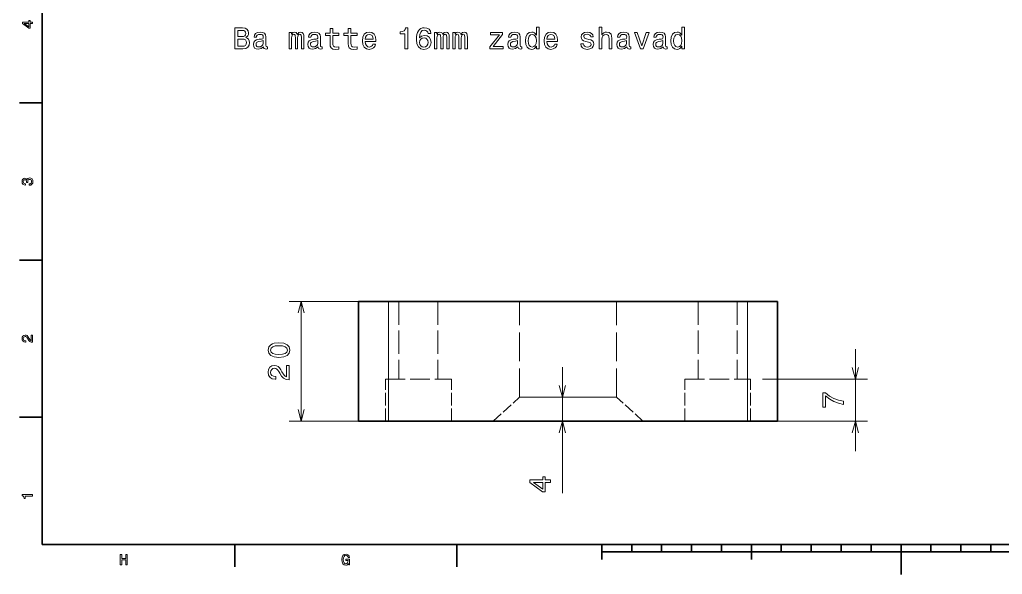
# Model space of a CAD drawing. Extents: x 0 to 297, y 0 to 210.
# Drawn here: x 1.2 to 165.4, y 0 to 92.6 of the extents above; entities that cross this region are included whole.
import ezdxf

# ---------------------------------------------------------------- set-up
doc = ezdxf.new("R2010")
doc.units = 0
doc.linetypes.add('DASHED', pattern=[15, 12, -3])

msp = doc.modelspace()

# ---------------------------------------------------------------- linework, layer by layer
at = {"color": 7, "lineweight": 35}
for p, q in [((5, 205), (5, 5)), ((57.876419, 45.593578), (57.876419, 25.593578)), ((62.876419, 45.593578), (122.876419, 45.593578)), ((127.876419, 45.593578), (127.876419, 25.593578)), ((62.876419, 25.593578), (122.876419, 25.593578)), ((5, 5), (292, 5)), ((98.5, 3.75), (198.5, 3.75))]:
    msp.add_line(p, q, dxfattribs=at)
at = {"color": 7, "lineweight": 35, "ltscale": 0.09375}
for p, q in [((5, 78.75), (1.25, 78.75)), ((5, 52.5), (1.25, 52.5)), ((5, 26.25), (1.25, 26.25)), ((37.200001, 5), (37.200001, 1.25)), ((74.300003, 5), (74.300003, 1.25))]:
    msp.add_line(p, q, dxfattribs=at)
at = {"color": 7, "lineweight": 13, "ltscale": 0.364814}
for p, q in [((60.876419, 45.593578), (46.283875, 45.593578)), ((60.876419, 25.593578), (46.283875, 25.593578))]:
    msp.add_line(p, q, dxfattribs=at)
at = {"color": 7, "lineweight": 13}
for p, q in [((48.283875, 25.593578), (48.283875, 45.593578)), ((62.876419, 45.593578), (62.876419, 25.593578)), ((122.876419, 45.593578), (122.876419, 25.593578)), ((91.92099, 13.551086), (91.92099, 34.593575))]:
    msp.add_line(p, q, dxfattribs=at)
at = {"color": 7, "lineweight": 35, "ltscale": 0.125}
for p, q in [((57.876419, 45.593578), (62.876419, 45.593578)), ((122.876419, 45.593578), (127.876419, 45.593578)), ((57.876419, 25.593578), (62.876419, 25.593578)), ((122.876419, 25.593578), (127.876419, 25.593578)), ((148.5, 5), (148.5, 0))]:
    msp.add_line(p, q, dxfattribs=at)
at = {"color": 7, "linetype": 'DASHED', "lineweight": 13}
for p, q in [((62.876419, 45.593578), (62.876419, 25.593578)), ((122.876419, 45.593578), (122.876419, 25.593578))]:
    msp.add_line(p, q, dxfattribs=at)
at = {"color": 7, "linetype": 'DASHED', "lineweight": 13, "ltscale": 0.325}
for p, q in [((64.626419, 45.593578), (64.626419, 32.593578)), ((71.126419, 45.593578), (71.126419, 32.593578)), ((114.626419, 45.593578), (114.626419, 32.593578)), ((121.126419, 45.593578), (121.126419, 32.593578))]:
    msp.add_line(p, q, dxfattribs=at)
at = {"color": 7, "linetype": 'DASHED', "lineweight": 13, "ltscale": 0.4}
msp.add_line((84.776413, 29.593575), (84.776413, 45.593578), dxfattribs=at)
at = {"color": 7, "linetype": 'DASHED', "lineweight": 13, "ltscale": 0.400001}
msp.add_line((100.976425, 29.593544), (100.976425, 45.593578), dxfattribs=at)
at = {"color": 7, "lineweight": 13, "ltscale": 0.425}
msp.add_line((140.874313, 20.593578), (140.874313, 37.593578), dxfattribs=at)
at = {"color": 7, "linetype": 'DASHED', "lineweight": 13, "ltscale": 0.175}
for p, q in [((62.376419, 25.593578), (62.376419, 32.593578)), ((73.376419, 25.593578), (73.376419, 32.593578)), ((112.376419, 25.593578), (112.376419, 32.593578)), ((123.376419, 25.593578), (123.376419, 32.593578))]:
    msp.add_line(p, q, dxfattribs=at)
at = {"color": 7, "linetype": 'DASHED', "lineweight": 13, "ltscale": 0.275}
for p, q in [((62.376419, 32.593578), (73.376419, 32.593578)), ((112.376419, 32.593578), (123.376419, 32.593578))]:
    msp.add_line(p, q, dxfattribs=at)
at = {"color": 7, "lineweight": 13, "ltscale": 0.437447}
msp.add_line((125.376419, 32.593578), (142.874313, 32.593578), dxfattribs=at)
at = {"color": 7, "linetype": 'DASHED', "lineweight": 13, "ltscale": 0.148661}
for p, q in [((80.376419, 25.593578), (84.776413, 29.593578)), ((105.376419, 25.593594), (100.976395, 29.593559))]:
    msp.add_line(p, q, dxfattribs=at)
at = {"color": 7, "linetype": 'DASHED', "lineweight": 13, "ltscale": 0.405}
msp.add_line((100.976425, 29.593578), (84.776413, 29.593578), dxfattribs=at)
at = {"color": 7, "linetype": 'DASHED', "lineweight": 13, "ltscale": 0.293061}
msp.add_line((96.498856, 29.593578), (84.776413, 29.593578), dxfattribs=at)
at = {"color": 7, "linetype": 'DASHED', "lineweight": 13, "ltscale": 0.111939}
msp.add_line((100.976395, 29.593559), (96.498825, 29.593559), dxfattribs=at)
at = {"color": 7, "lineweight": 13, "ltscale": 0.449947}
msp.add_line((124.876419, 25.593578), (142.874313, 25.593578), dxfattribs=at)
at = {"color": 7, "lineweight": 35, "ltscale": 0.0625}
for p, q in [((98.5, 5), (98.5, 2.5)), ((123.5, 5), (123.5, 2.5))]:
    msp.add_line(p, q, dxfattribs=at)
at = {"color": 7, "lineweight": 35, "ltscale": 0.03125}
for p, q in [((103.5, 5), (103.5, 3.75)), ((108.5, 5), (108.5, 3.75)), ((113.5, 5), (113.5, 3.75)), ((118.5, 5), (118.5, 3.75)), ((128.5, 5), (128.5, 3.75)), ((133.5, 5), (133.5, 3.75)), ((138.5, 5), (138.5, 3.75)), ((143.5, 5), (143.5, 3.75)), ((153.5, 5), (153.5, 3.75)), ((158.5, 5), (158.5, 3.75)), ((163.5, 5), (163.5, 3.75))]:
    msp.add_line(p, q, dxfattribs=at)
at = {"color": 7, "lineweight": 13}
for points in [[(3.416607, 92.013695), (3.416607, 92.240639), (2.982889, 92.240639), (2.982889, 92.49028), (2.78116, 92.49028), (2.78116, 92.240639), (1.704431, 92.240639), (1.704431, 92.011169), (2.760987, 91.244598), (2.982889, 91.244598), (2.982889, 92.013695)], [(2.78116, 91.456413), (1.996938, 92.013695), (2.78116, 92.013695)], [(2.866895, 64.989555), (2.884546, 64.989555), (3.126621, 65.0299), (3.308177, 65.148415), (3.424171, 65.335014), (3.467039, 65.582138), (3.424171, 65.844383), (3.313221, 66.041069), (3.136708, 66.167152), (2.909762, 66.21254), (2.760987, 66.192368), (2.63995, 66.136894), (2.54665, 66.046112), (2.478566, 65.925072), (2.342399, 66.088982), (2.12554, 66.14698), (1.928854, 66.109154), (1.780079, 66.000725), (1.68678, 65.824211), (1.653999, 65.582138), (1.694344, 65.355194), (1.805295, 65.181198), (1.981808, 65.067726), (2.216319, 65.0299), (2.23397, 65.0299), (2.23397, 65.254326), (2.072587, 65.274498), (1.956592, 65.340057), (1.885987, 65.445969), (1.860771, 65.594742), (1.880944, 65.725868), (1.933898, 65.821686), (2.019633, 65.879684), (2.135627, 65.902382), (2.259186, 65.879684), (2.342399, 65.819168), (2.392832, 65.713257), (2.407961, 65.569527), (2.40544, 65.471184), (2.604647, 65.471184), (2.599604, 65.594742), (2.622298, 65.753609), (2.682817, 65.872124), (2.78116, 65.942726), (2.909762, 65.967941), (3.056016, 65.940208), (3.164445, 65.867081), (3.232529, 65.751083), (3.255224, 65.597267), (3.230007, 65.4384), (3.154359, 65.322411), (3.033321, 65.249283), (2.866895, 65.221542)], [(3.416607, 38.759724), (3.416607, 39.962536), (3.199748, 39.962536), (3.199748, 39.011887), (3.081232, 39.064842), (2.982889, 39.155621), (2.803854, 39.435516), (2.728206, 39.584293), (2.619777, 39.750721), (2.493696, 39.869236), (2.344921, 39.937321), (2.175973, 39.962536), (1.964157, 39.919666), (1.797731, 39.801151), (1.691823, 39.619595), (1.653999, 39.385086), (1.696866, 39.143009), (1.815382, 38.958935), (2.004503, 38.840416), (2.254143, 38.800072), (2.289445, 38.800072), (2.289445, 39.029537), (2.269272, 39.029537), (2.097803, 39.052231), (1.971722, 39.120316), (1.89103, 39.228745), (1.863293, 39.372478), (1.888509, 39.51873), (1.951549, 39.627159), (2.049892, 39.697765), (2.173451, 39.72298), (2.289445, 39.70533), (2.387788, 39.657421), (2.473523, 39.576729), (2.549171, 39.465778), (2.629863, 39.317001), (2.786203, 39.069885), (2.95263, 38.895893), (3.154359, 38.792507), (3.409042, 38.759724)], [(44.574219, 36.24617), (45.366013, 36.321823), (45.930847, 36.558853), (46.273788, 36.937096), (46.384735, 37.46159), (46.273788, 37.981041), (45.930847, 38.359283), (45.366013, 38.59127), (44.574219, 38.671967), (43.787476, 38.59127), (43.474792, 38.495453), (43.21759, 38.359283), (42.874649, 37.981041), (42.758652, 37.46159), (42.874649, 36.937096), (43.222641, 36.558853), (43.787476, 36.321823)], [(44.574219, 36.730324), (43.963989, 36.770668), (43.525223, 36.896751), (43.268021, 37.123695), (43.177246, 37.46159), (43.268021, 37.794441), (43.525223, 38.021389), (43.963989, 38.147469), (44.574219, 38.187813), (45.189499, 38.147469), (45.62825, 38.021389), (45.885452, 37.794441), (45.971191, 37.46159), (45.885452, 37.123695), (45.62825, 36.896751), (45.189499, 36.770668)], [(46.283875, 32.495018), (46.283875, 34.900639), (45.850159, 34.900639), (45.850159, 32.999344), (45.613129, 33.105247), (45.416443, 33.286804), (45.058365, 33.846603), (44.907074, 34.144157), (44.690216, 34.477009), (44.438049, 34.714043), (44.140503, 34.850204), (43.802612, 34.900639), (43.378983, 34.814903), (43.046127, 34.577873), (42.834305, 34.21476), (42.758652, 33.745743), (42.844391, 33.261589), (43.081421, 32.893433), (43.459671, 32.656403), (43.958954, 32.575714), (44.029556, 32.575714), (44.029556, 33.034645), (43.989212, 33.034645), (43.646271, 33.080032), (43.394104, 33.216202), (43.232727, 33.43306), (43.177246, 33.720524), (43.227676, 34.013031), (43.35376, 34.229889), (43.550446, 34.371101), (43.797562, 34.421532), (44.029556, 34.38623), (44.226242, 34.290409), (44.397705, 34.129028), (44.549011, 33.907124), (44.710388, 33.609573), (45.023071, 33.115337), (45.355927, 32.767357), (45.759384, 32.560581), (46.268738, 32.495018)], [(138.874313, 28.392567), (138.874313, 28.901936), (138.042191, 29.068359), (137.265518, 29.360867), (136.544357, 29.774414), (135.868546, 30.314037), (135.449966, 30.314037), (135.449966, 27.91346), (135.90889, 27.91346), (135.90889, 29.829887), (136.589737, 29.275131), (137.300827, 28.856544), (138.057297, 28.564037)], [(89.92099, 15.346474), (89.92099, 15.800365), (89.053558, 15.800365), (89.053558, 16.299644), (88.650101, 16.299644), (88.650101, 15.800365), (86.496643, 15.800365), (86.496643, 15.341431), (88.609756, 13.808292), (89.053558, 13.808292), (89.053558, 15.346474)], [(88.650101, 14.231922), (87.08165, 15.346474), (88.650101, 15.346474)], [(3.416607, 13.079611), (3.416607, 13.309078), (1.653999, 13.309078), (1.653999, 13.137609), (1.807817, 13.092219), (1.911203, 13.001441), (1.971722, 12.862753), (1.991895, 12.67111), (2.170929, 12.67111), (2.170929, 13.079611)], [(18.064985, 1.583393), (18.299494, 1.583393), (18.299494, 2.405439), (19.000504, 2.405439), (19.000504, 1.583393), (19.232492, 1.583393), (19.232492, 3.333393), (19.000504, 3.333393), (19.000504, 2.619777), (18.299494, 2.619777), (18.299494, 3.333393), (18.064985, 3.333393)], [(56.211456, 1.817903), (56.254322, 1.583393), (56.380402, 1.583393), (56.380402, 2.528999), (55.742435, 2.528999), (55.742435, 2.314661), (56.135807, 2.314661), (56.135807, 2.299532), (56.105545, 2.067543), (56.024857, 1.896073), (55.901295, 1.787644), (55.747478, 1.752342), (55.576008, 1.79773), (55.442364, 1.933898), (55.356628, 2.158321), (55.326366, 2.465958), (55.354107, 2.771073), (55.439842, 2.995497), (55.576008, 3.131664), (55.760086, 3.179575), (55.886166, 3.154359), (55.989552, 3.083754), (56.065201, 2.965238), (56.10807, 2.806376), (56.357708, 2.806376), (56.292145, 3.048451), (56.168587, 3.230007), (55.994595, 3.340958), (55.775215, 3.381304), (55.487751, 3.318264), (55.270893, 3.134186), (55.132202, 2.8442), (55.084293, 2.458393), (55.132202, 2.070065), (55.270893, 1.780079), (55.475143, 1.596001), (55.732349, 1.535483), (55.87608, 1.555656), (56.004681, 1.606088), (56.115635, 1.694344)]]:
    msp.add_lwpolyline(points, close=True, dxfattribs=at)
at = {"color": 1, "lineweight": 13}
for points in [[(39.020348, 89.670258), (39.373375, 89.962761), (39.464153, 90.159447), (39.494411, 90.40152), (39.428848, 90.779762), (39.232162, 91.052101), (38.91444, 91.218529), (38.470634, 91.279045), (37.22496, 91.279045), (37.22496, 87.779045), (38.541241, 87.779045), (39.010262, 87.849648), (39.358246, 88.056419), (39.575104, 88.384232), (39.650753, 88.828033), (39.605362, 89.125587), (39.484325, 89.372704), (39.28764, 89.55426)], [(38.374813, 89.826599), (37.688934, 89.826599), (37.688934, 90.860458), (38.415161, 90.860458), (38.687496, 90.8302), (38.879139, 90.739418), (38.995132, 90.583076), (39.035477, 90.351089), (38.990089, 90.119102), (38.869053, 89.957718), (38.662277, 89.856857)], [(41.99081, 88.132072), (41.99081, 88.116943), (42.016026, 87.945473), (42.091675, 87.824432), (42.409397, 87.728615), (42.656517, 87.768959), (42.656517, 88.1119), (42.550606, 88.096771), (42.409397, 88.162331), (42.384182, 88.364059), (42.384182, 89.766075), (42.323662, 90.124146), (42.147148, 90.376305), (41.839512, 90.527603), (41.405796, 90.583076), (40.982162, 90.52256), (40.669483, 90.351089), (40.472797, 90.083801), (40.407234, 89.730774), (40.407234, 89.700516), (40.805649, 89.700516), (40.840954, 89.912331), (40.951904, 90.063629), (41.133461, 90.154404), (41.390663, 90.189705), (41.637783, 90.16449), (41.814297, 90.088844), (41.920204, 89.957718), (41.955505, 89.776161), (41.935333, 89.564346), (41.854641, 89.458443), (41.652912, 89.408005), (41.27467, 89.367661), (40.840954, 89.276886), (40.533318, 89.115501), (40.351761, 88.863342), (40.296284, 88.490143), (40.346718, 88.157288), (40.503056, 87.910172), (40.755219, 87.75383), (41.103203, 87.698357), (41.57222, 87.80426)], [(46.277554, 87.779045), (46.686054, 87.779045), (46.686054, 89.589561), (46.711269, 89.8619), (46.786919, 90.058586), (46.902912, 90.174576), (47.054211, 90.219971), (47.175247, 90.179619), (47.255939, 90.078758), (47.296284, 89.907288), (47.311417, 89.680344), (47.311417, 87.779045), (47.694702, 87.779045), (47.694702, 89.589561), (47.719917, 89.856857), (47.795563, 90.053543), (47.916603, 90.174576), (48.067898, 90.219971), (48.188934, 90.179619), (48.269627, 90.078758), (48.320061, 89.680344), (48.320061, 87.779045), (48.728561, 87.779045), (48.728561, 89.650085), (48.703346, 90.038414), (48.622654, 90.33596), (48.461269, 90.517517), (48.19902, 90.583076), (47.891388, 90.482216), (47.654354, 90.189705), (47.467754, 90.477173), (47.155075, 90.583076), (46.867611, 90.482216), (46.670925, 90.199791), (46.670925, 90.487259), (46.277554, 90.487259)], [(51.098877, 88.132072), (51.098877, 88.116943), (51.124096, 87.945473), (51.199745, 87.824432), (51.517467, 87.728615), (51.764584, 87.768959), (51.764584, 88.1119), (51.658676, 88.096771), (51.517467, 88.162331), (51.492249, 88.364059), (51.492249, 89.766075), (51.431732, 90.124146), (51.255219, 90.376305), (50.947582, 90.527603), (50.513863, 90.583076), (50.090233, 90.52256), (49.777554, 90.351089), (49.580868, 90.083801), (49.515305, 89.730774), (49.515305, 89.700516), (49.913719, 89.700516), (49.94902, 89.912331), (50.059975, 90.063629), (50.241531, 90.154404), (50.498734, 90.189705), (50.745853, 90.16449), (50.922363, 90.088844), (51.028275, 89.957718), (51.063576, 89.776161), (51.043404, 89.564346), (50.962711, 89.458443), (50.760983, 89.408005), (50.38274, 89.367661), (49.94902, 89.276886), (49.641388, 89.115501), (49.459831, 88.863342), (49.404354, 88.490143), (49.454788, 88.157288), (49.611126, 87.910172), (49.863289, 87.75383), (50.211269, 87.698357), (50.68029, 87.80426)], [(53.121212, 90.018242), (53.121212, 88.661613), (53.151474, 88.222847), (53.292683, 87.920258), (53.575104, 87.743744), (54.054211, 87.683228), (54.578705, 87.708443), (54.578705, 88.091728), (54.195419, 88.061462), (53.847435, 88.101814), (53.660839, 88.22789), (53.580147, 88.439705), (53.565018, 88.737259), (53.565018, 90.018242), (54.578705, 90.018242), (54.578705, 90.396477), (53.565018, 90.396477), (53.565018, 91.188271), (53.121212, 91.188271), (53.121212, 90.396477), (52.354641, 90.396477), (52.354641, 90.018242)], [(56.157234, 90.018242), (56.157234, 88.661613), (56.187496, 88.222847), (56.328705, 87.920258), (56.611126, 87.743744), (57.090233, 87.683228), (57.614731, 87.708443), (57.614731, 88.091728), (57.231445, 88.061462), (56.883461, 88.101814), (56.696861, 88.22789), (56.616169, 88.439705), (56.60104, 88.737259), (56.60104, 90.018242), (57.614731, 90.018242), (57.614731, 90.396477), (56.60104, 90.396477), (56.60104, 91.188271), (56.157234, 91.188271), (56.157234, 90.396477), (55.390663, 90.396477), (55.390663, 90.018242)], [(58.986488, 89.004547), (60.761703, 89.004547), (60.766747, 89.211319), (60.686058, 89.79129), (60.464153, 90.225014), (60.11113, 90.487259), (59.642105, 90.583076), (59.183174, 90.482216), (58.830147, 90.199791), (58.603203, 89.74086), (58.522511, 89.135674), (58.59816, 88.515358), (58.825104, 88.061462), (59.173088, 87.779045), (59.626976, 87.683228), (60.020348, 87.748787), (60.343117, 87.920258), (60.580147, 88.192589), (60.716316, 88.555702), (60.277554, 88.555702), (60.186775, 88.353973), (60.055653, 88.202675), (59.682453, 88.081642), (59.394989, 88.137115), (59.178131, 88.313629), (59.036919, 88.601089), (58.986488, 88.989418)], [(65.623375, 87.779045), (66.082306, 87.779045), (66.082306, 91.30426), (65.739365, 91.30426), (65.64859, 90.996628), (65.467033, 90.789856), (65.189651, 90.668816), (64.806374, 90.628471), (64.806374, 90.270401), (65.623375, 90.270401)], [(69.960548, 90.33596), (69.864731, 90.744461), (69.642822, 91.047058), (69.299881, 91.238701), (68.856079, 91.30426), (68.558533, 91.268959), (68.301331, 91.173134), (68.074379, 91.0168), (67.882736, 90.794891), (67.731445, 90.517517), (67.620491, 90.179619), (67.549889, 89.781204), (67.529709, 89.332359), (67.610405, 88.616219), (67.857521, 88.096771), (68.255936, 87.784088), (68.800606, 87.678177), (69.289795, 87.768959), (69.662994, 88.005989), (69.905075, 88.379189), (69.990807, 88.853256), (69.905075, 89.332359), (69.67308, 89.700516), (69.315018, 89.932503), (68.871216, 90.013199), (68.392105, 89.912331), (68.034035, 89.624863), (68.10968, 90.179619), (68.271065, 90.578033), (68.518188, 90.815071), (68.86113, 90.89576), (69.113281, 90.855415), (69.304932, 90.749504), (69.431015, 90.57299), (69.496567, 90.33596)], [(70.565735, 87.779045), (70.974236, 87.779045), (70.974236, 89.589561), (70.999451, 89.8619), (71.075104, 90.058586), (71.191093, 90.174576), (71.342392, 90.219971), (71.463425, 90.179619), (71.544121, 90.078758), (71.584473, 89.907288), (71.599594, 89.680344), (71.599594, 87.779045), (71.98288, 87.779045), (71.98288, 89.589561), (72.008102, 89.856857), (72.083748, 90.053543), (72.204788, 90.174576), (72.356079, 90.219971), (72.477119, 90.179619), (72.557816, 90.078758), (72.608246, 89.680344), (72.608246, 87.779045), (73.016739, 87.779045), (73.016739, 89.650085), (72.991531, 90.038414), (72.910835, 90.33596), (72.749451, 90.517517), (72.487206, 90.583076), (72.179565, 90.482216), (71.942535, 90.189705), (71.755936, 90.477173), (71.443253, 90.583076), (71.155792, 90.482216), (70.959106, 90.199791), (70.959106, 90.487259), (70.565735, 90.487259)], [(73.601761, 87.779045), (74.010254, 87.779045), (74.010254, 89.589561), (74.035477, 89.8619), (74.111122, 90.058586), (74.227112, 90.174576), (74.378418, 90.219971), (74.499451, 90.179619), (74.580139, 90.078758), (74.620491, 89.907288), (74.63562, 89.680344), (74.63562, 87.779045), (75.018906, 87.779045), (75.018906, 89.589561), (75.044121, 89.856857), (75.119766, 90.053543), (75.240807, 90.174576), (75.392105, 90.219971), (75.513138, 90.179619), (75.593834, 90.078758), (75.644264, 89.680344), (75.644264, 87.779045), (76.052765, 87.779045), (76.052765, 89.650085), (76.02755, 90.038414), (75.946854, 90.33596), (75.785477, 90.517517), (75.523224, 90.583076), (75.215591, 90.482216), (74.978561, 90.189705), (74.791962, 90.477173), (74.479279, 90.583076), (74.191818, 90.482216), (73.995132, 90.199791), (73.995132, 90.487259), (73.601761, 90.487259)], [(81.393539, 90.114059), (79.815018, 88.116943), (79.815018, 87.779045), (82.00882, 87.779045), (82.00882, 88.152245), (80.374809, 88.152245), (81.93821, 90.144318), (81.93821, 90.487259), (79.890656, 90.487259), (79.890656, 90.114059)], [(84.495125, 88.132072), (84.495125, 88.116943), (84.52034, 87.945473), (84.595993, 87.824432), (84.913712, 87.728615), (85.160828, 87.768959), (85.160828, 88.1119), (85.054924, 88.096771), (84.913712, 88.162331), (84.888496, 88.364059), (84.888496, 89.766075), (84.82798, 90.124146), (84.651466, 90.376305), (84.343826, 90.527603), (83.91011, 90.583076), (83.486481, 90.52256), (83.173798, 90.351089), (82.977112, 90.083801), (82.911552, 89.730774), (82.911552, 89.700516), (83.309967, 89.700516), (83.345276, 89.912331), (83.456223, 90.063629), (83.637779, 90.154404), (83.894981, 90.189705), (84.142105, 90.16449), (84.318619, 90.088844), (84.424522, 89.957718), (84.459824, 89.776161), (84.439651, 89.564346), (84.358963, 89.458443), (84.157227, 89.408005), (83.778992, 89.367661), (83.345276, 89.276886), (83.037628, 89.115501), (82.856079, 88.863342), (82.800598, 88.490143), (82.851036, 88.157288), (83.00737, 87.910172), (83.259537, 87.75383), (83.607513, 87.698357), (84.076538, 87.80426)], [(87.586624, 88.197632), (87.586624, 87.779045), (88.030426, 87.779045), (88.030426, 91.400085), (87.591667, 91.400085), (87.591667, 90.073715), (87.253769, 90.457001), (87.046997, 90.547775), (86.809967, 90.583076), (86.381294, 90.482216), (86.048439, 90.199791), (85.831581, 89.745903), (85.755936, 89.135674), (85.831581, 88.525444), (86.048439, 88.066505), (86.381294, 87.779045), (86.809967, 87.683228), (87.046997, 87.718529), (87.25882, 87.809303)], [(89.34671, 89.004547), (91.121925, 89.004547), (91.126968, 89.211319), (91.04628, 89.79129), (90.824371, 90.225014), (90.471344, 90.487259), (90.002335, 90.583076), (89.543396, 90.482216), (89.190369, 90.199791), (88.963425, 89.74086), (88.882736, 89.135674), (88.958382, 88.515358), (89.185326, 88.061462), (89.53331, 87.779045), (89.987198, 87.683228), (90.380569, 87.748787), (90.703339, 87.920258), (90.940369, 88.192589), (91.076538, 88.555702), (90.637772, 88.555702), (90.546997, 88.353973), (90.415878, 88.202675), (90.042679, 88.081642), (89.755211, 88.137115), (89.538353, 88.313629), (89.397141, 88.601089), (89.34671, 88.989418)], [(96.356796, 89.357574), (95.928116, 89.458443), (95.610397, 89.574432), (95.504486, 89.811462), (95.534744, 89.97789), (95.640656, 90.09893), (95.812126, 90.174576), (96.059242, 90.204834), (96.29628, 90.174576), (96.48288, 90.083801), (96.603912, 89.947632), (96.654343, 89.766075), (97.088058, 89.766075), (97.088058, 89.776161), (97.012413, 90.103973), (96.805641, 90.361176), (96.48288, 90.52256), (96.059242, 90.583076), (95.630569, 90.52256), (95.317886, 90.356133), (95.121201, 90.109016), (95.060684, 89.796333), (95.106079, 89.493744), (95.247284, 89.281929), (95.479271, 89.13063), (95.817169, 89.024719), (96.311401, 88.903687), (96.613998, 88.777603), (96.694687, 88.676743), (96.724945, 88.525444), (96.679565, 88.338844), (96.558525, 88.197632), (96.361839, 88.106857), (96.099594, 88.076599), (95.822212, 88.106857), (95.620483, 88.212761), (95.484314, 88.384232), (95.428841, 88.621262), (95.000168, 88.621262), (95.07077, 88.217804), (95.277542, 87.925301), (95.605354, 87.748787), (96.059242, 87.683228), (96.53331, 87.748787), (96.881287, 87.925301), (97.093109, 88.207718), (97.168755, 88.575874), (97.113281, 88.8936), (96.95694, 89.110458), (96.699738, 89.251671)], [(98.066452, 87.779045), (98.510254, 87.779045), (98.510254, 89.342445), (98.555641, 89.700516), (98.701889, 89.962761), (98.928841, 90.124146), (99.23143, 90.184662), (99.473511, 90.134232), (99.624802, 89.998062), (99.700455, 89.771118), (99.72567, 89.468529), (99.72567, 87.779045), (100.169479, 87.779045), (100.169479, 89.559303), (100.1493, 89.917374), (100.058517, 90.214928), (99.760971, 90.487259), (99.296997, 90.583076), (99.04483, 90.547775), (98.827972, 90.451958), (98.646423, 90.300659), (98.510254, 90.093887), (98.510254, 91.400085), (98.066452, 91.400085)], [(102.711258, 88.132072), (102.711258, 88.116943), (102.736473, 87.945473), (102.812126, 87.824432), (103.129845, 87.728615), (103.376968, 87.768959), (103.376968, 88.1119), (103.271057, 88.096771), (103.129845, 88.162331), (103.10463, 88.364059), (103.10463, 89.766075), (103.044113, 90.124146), (102.867599, 90.376305), (102.559959, 90.527603), (102.126244, 90.583076), (101.702614, 90.52256), (101.389931, 90.351089), (101.193245, 90.083801), (101.127686, 89.730774), (101.127686, 89.700516), (101.5261, 89.700516), (101.561401, 89.912331), (101.672356, 90.063629), (101.853912, 90.154404), (102.111115, 90.189705), (102.358231, 90.16449), (102.534744, 90.088844), (102.640656, 89.957718), (102.675957, 89.776161), (102.655785, 89.564346), (102.575096, 89.458443), (102.37336, 89.408005), (101.995125, 89.367661), (101.561401, 89.276886), (101.253769, 89.115501), (101.072212, 88.863342), (101.016731, 88.490143), (101.067169, 88.157288), (101.223511, 87.910172), (101.47567, 87.75383), (101.823654, 87.698357), (102.292671, 87.80426)], [(104.950455, 87.779045), (105.419472, 87.779045), (106.407944, 90.487259), (105.949013, 90.487259), (105.187485, 88.303543), (104.410828, 90.487259), (103.946846, 90.487259)], [(108.78331, 88.132072), (108.78331, 88.116943), (108.808525, 87.945473), (108.884171, 87.824432), (109.201897, 87.728615), (109.449013, 87.768959), (109.449013, 88.1119), (109.343109, 88.096771), (109.201897, 88.162331), (109.176682, 88.364059), (109.176682, 89.766075), (109.116158, 90.124146), (108.939651, 90.376305), (108.632011, 90.527603), (108.198296, 90.583076), (107.774666, 90.52256), (107.461983, 90.351089), (107.265297, 90.083801), (107.199738, 89.730774), (107.199738, 89.700516), (107.598152, 89.700516), (107.633453, 89.912331), (107.7444, 90.063629), (107.925957, 90.154404), (108.183167, 90.189705), (108.430283, 90.16449), (108.606796, 90.088844), (108.7127, 89.957718), (108.748009, 89.776161), (108.727829, 89.564346), (108.647141, 89.458443), (108.445412, 89.408005), (108.067169, 89.367661), (107.633453, 89.276886), (107.325813, 89.115501), (107.144257, 88.863342), (107.088783, 88.490143), (107.139214, 88.157288), (107.295555, 87.910172), (107.547714, 87.75383), (107.895699, 87.698357), (108.364723, 87.80426)], [(111.874809, 88.197632), (111.874809, 87.779045), (112.318611, 87.779045), (112.318611, 91.400085), (111.879852, 91.400085), (111.879852, 90.073715), (111.541954, 90.457001), (111.335182, 90.547775), (111.098152, 90.583076), (110.669479, 90.482216), (110.336624, 90.199791), (110.119766, 89.745903), (110.044121, 89.135674), (110.119766, 88.525444), (110.336624, 88.066505), (110.669479, 87.779045), (111.098152, 87.683228), (111.335182, 87.718529), (111.546997, 87.809303)], [(38.485767, 88.197632), (37.688934, 88.197632), (37.688934, 89.402962), (38.440376, 89.402962), (38.758099, 89.367661), (38.985046, 89.261757), (39.121212, 89.0802), (39.166603, 88.817947), (39.121212, 88.540573), (38.995132, 88.34893), (38.783318, 88.232933)], [(41.940376, 88.727173), (41.87986, 88.464928), (41.718475, 88.263191), (41.476398, 88.132072), (41.178848, 88.086685), (40.987206, 88.1119), (40.85104, 88.192589), (40.765305, 88.333801), (40.740089, 88.530487), (40.760262, 88.707001), (40.840954, 88.833076), (41.163719, 88.974289), (41.57222, 89.034805), (41.940376, 89.155846)], [(51.048447, 88.727173), (50.987926, 88.464928), (50.826546, 88.263191), (50.584469, 88.132072), (50.286919, 88.086685), (50.095276, 88.1119), (49.95911, 88.192589), (49.873375, 88.333801), (49.84816, 88.530487), (49.868332, 88.707001), (49.94902, 88.833076), (50.27179, 88.974289), (50.68029, 89.034805), (51.048447, 89.155846)], [(58.986488, 89.377747), (59.041962, 89.725731), (59.178131, 89.982933), (59.384903, 90.139275), (59.657238, 90.194748), (59.92453, 90.139275), (60.131302, 89.982933), (60.257381, 89.725731), (60.302773, 89.377747)], [(69.501617, 88.848206), (69.446136, 88.530487), (69.304932, 88.288414), (69.077988, 88.127029), (68.795563, 88.076599), (68.498016, 88.127029), (68.271065, 88.283371), (68.124817, 88.525444), (68.079422, 88.843163), (68.129852, 89.155846), (68.271065, 89.392876), (68.503052, 89.544174), (68.815735, 89.599648), (69.088074, 89.544174), (69.304932, 89.397919), (69.446136, 89.160889)], [(84.444695, 88.727173), (84.384171, 88.464928), (84.222794, 88.263191), (83.980713, 88.132072), (83.683167, 88.086685), (83.491524, 88.1119), (83.355362, 88.192589), (83.269623, 88.333801), (83.244408, 88.530487), (83.26458, 88.707001), (83.345276, 88.833076), (83.668037, 88.974289), (84.076538, 89.034805), (84.444695, 89.155846)], [(86.88562, 90.184662), (87.178123, 90.114059), (87.400024, 89.917374), (87.531143, 89.589561), (87.581581, 89.135674), (87.531143, 88.676743), (87.400024, 88.34893), (87.178123, 88.147202), (86.88562, 88.081642), (86.608238, 88.147202), (86.396423, 88.34893), (86.255211, 88.681786), (86.209824, 89.135674), (86.255211, 89.584518), (86.396423, 89.912331), (86.608238, 90.114059)], [(89.34671, 89.377747), (89.402184, 89.725731), (89.538353, 89.982933), (89.745125, 90.139275), (90.017456, 90.194748), (90.284752, 90.139275), (90.491524, 89.982933), (90.617599, 89.725731), (90.662994, 89.377747)], [(102.660828, 88.727173), (102.600311, 88.464928), (102.438927, 88.263191), (102.196854, 88.132072), (101.8993, 88.086685), (101.707657, 88.1119), (101.571487, 88.192589), (101.485756, 88.333801), (101.460541, 88.530487), (101.480713, 88.707001), (101.561401, 88.833076), (101.884171, 88.974289), (102.292671, 89.034805), (102.660828, 89.155846)], [(108.732872, 88.727173), (108.672356, 88.464928), (108.510971, 88.263191), (108.268898, 88.132072), (107.971352, 88.086685), (107.779709, 88.1119), (107.643539, 88.192589), (107.5578, 88.333801), (107.532585, 88.530487), (107.552757, 88.707001), (107.633453, 88.833076), (107.956215, 88.974289), (108.364723, 89.034805), (108.732872, 89.155846)], [(111.173798, 90.184662), (111.466309, 90.114059), (111.68821, 89.917374), (111.819336, 89.589561), (111.869766, 89.135674), (111.819336, 88.676743), (111.68821, 88.34893), (111.466309, 88.147202), (111.173798, 88.081642), (110.896423, 88.147202), (110.684608, 88.34893), (110.543396, 88.681786), (110.498009, 89.135674), (110.543396, 89.584518), (110.684608, 89.912331), (110.896423, 90.114059)]]:
    msp.add_lwpolyline(points, close=True, dxfattribs=at)
at = {"color": 7, "lineweight": 13}
for points in [[(48.801514, 43.661728), (48.283875, 45.593578), (47.766235, 43.661728)], [(140.356674, 34.525429), (140.874313, 32.593578), (141.391953, 34.525429)], [(91.403351, 31.525429), (91.92099, 29.593578), (92.438629, 31.525429)], [(47.766235, 27.525429), (48.283875, 25.593578), (48.801514, 27.525429)], [(92.438629, 23.661728), (91.92099, 25.593578), (91.403351, 23.661728)], [(141.391953, 23.661728), (140.874313, 25.593578), (140.356674, 23.661728)]]:
    msp.add_lwpolyline(points, dxfattribs=at)

doc.saveas('drawing.dxf')
